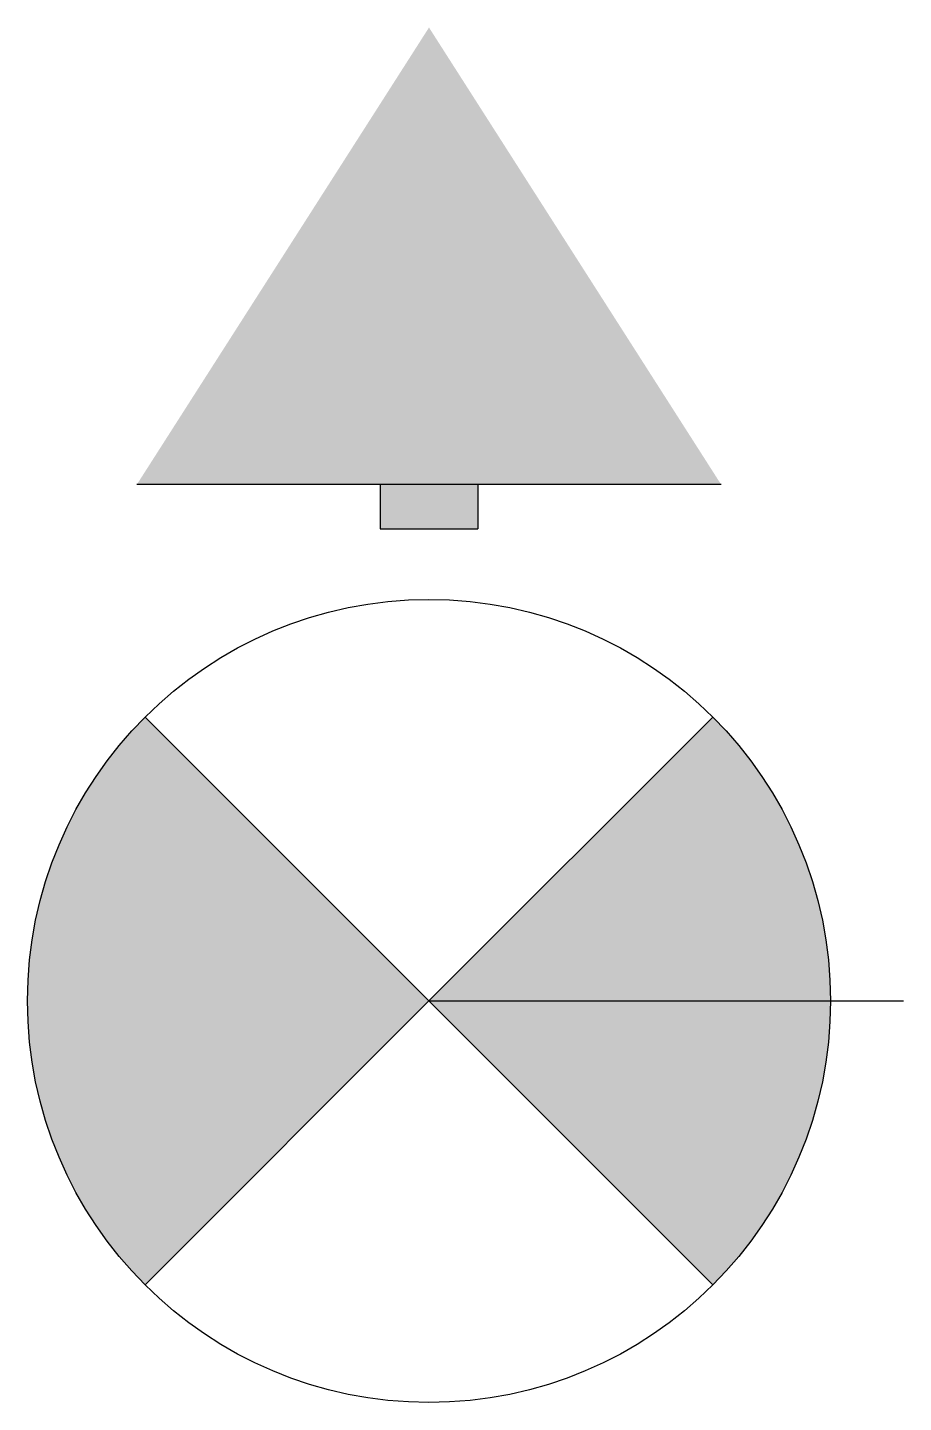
# Model space of a CAD drawing. Header units: millimetres. Extents: x -380 to -200, y -115 to 167.
import ezdxf

# ---------------------------------------------------------------- set-up
doc = ezdxf.new("R2010")
doc.units = ezdxf.units.MM

msp = doc.modelspace()

# ---------------------------------------------------------------- hatches: boundary and pattern name
for points in [[(-237.5, 73.21), (-297.5, 167.06), (-357.5, 73.21)], [(-307.5, 73.21), (-307.5, 64.08), (-287.5, 64.08), (-287.5, 73.21)]]:
    msp.add_hatch(color=256).paths.add_polyline_path(points)
h = msp.add_hatch(color=256)
h.paths.add_polyline_path([(-215, -32.94, 0.198912), (-239.16, 25.4), (-297.5, -32.94), (-239.16, -91.27, 0.198912)])
h.paths.add_polyline_path([(-297.5, -32.94), (-355.84, 25.4, 0.414214), (-355.84, -91.27)])

# ---------------------------------------------------------------- linework, layer by layer
for p, q in [((-357.5, 73.21), (-237.5, 73.21)), ((-307.5, 73.21), (-307.5, 64.08)), ((-287.5, 73.21), (-287.5, 64.08)), ((-307.5, 64.08), (-287.5, 64.08)), ((-297.5, -32.94), (-355.84, 25.4)), ((-297.5, -32.94), (-239.16, 25.4)), ((-297.5, -32.94), (-355.84, -91.27)), ((-297.5, -32.94), (-239.16, -91.27)), ((-297.5, -32.94), (-200, -32.94))]:
    msp.add_line(p, q)
msp.add_circle((-297.5, -32.94), 82.5)

doc.saveas('drawing.dxf')
